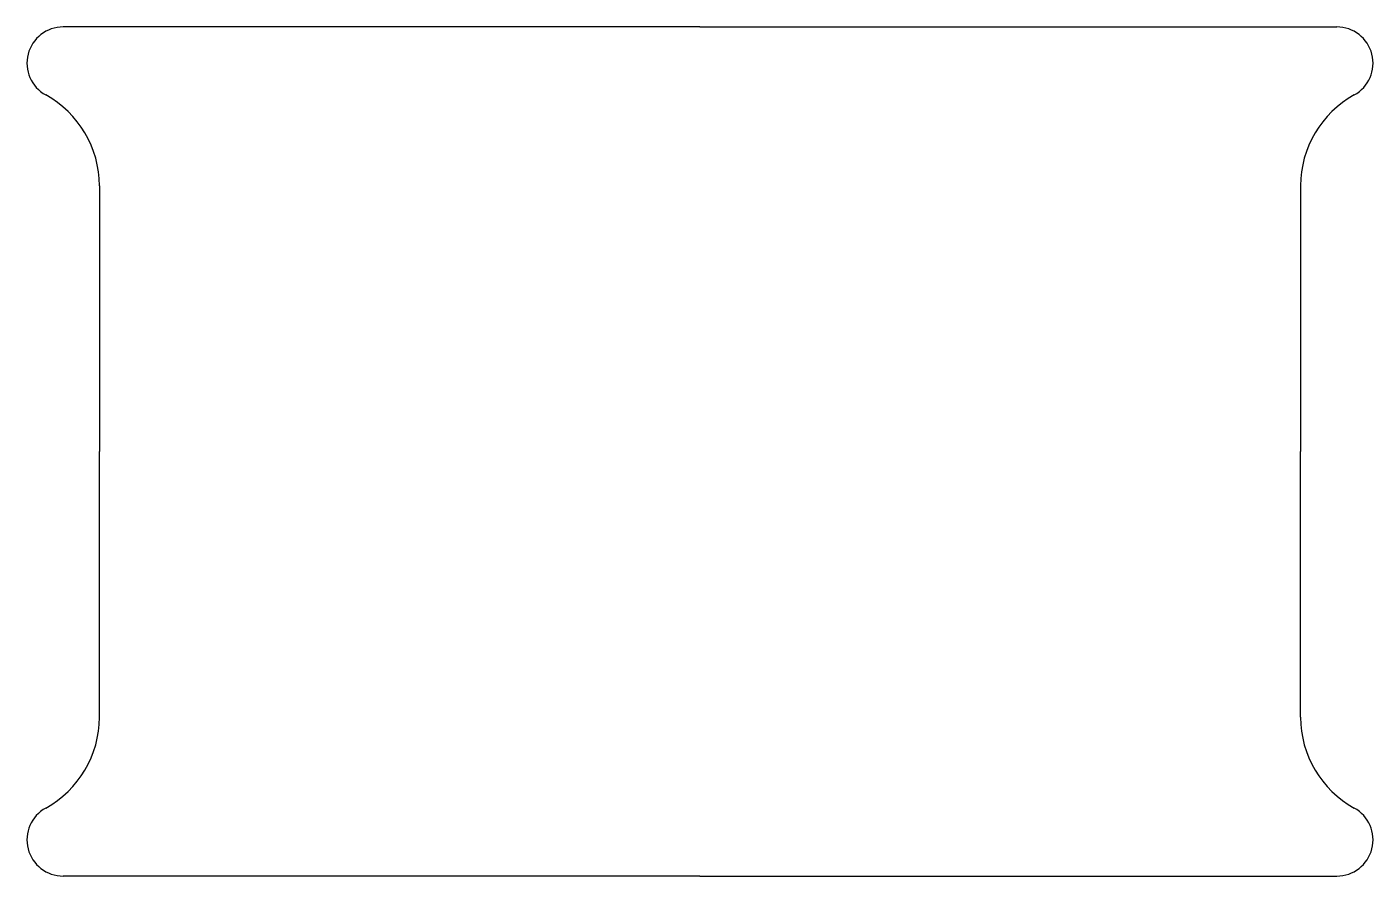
# Model space of a CAD drawing. Header units: millimetres. Extents: x 12 to 142, y -106 to -24.
import ezdxf

# ---------------------------------------------------------------- set-up
doc = ezdxf.new("R2010")
doc.units = ezdxf.units.MM
doc.layers.add('Compound', color=7, linetype='CONTINUOUS')

msp = doc.modelspace()

# ---------------------------------------------------------------- linework, layer by layer
at = {"layer": 'Compound'}
for p, q in [((76.58, -24.46), (15.08, -24.46)), ((76.58, -24.46), (138.08, -24.46)), ((18.58, -39.7922), (18.58, -65.46)), ((134.58, -39.7922), (134.58, -65.46)), ((18.58, -91.1278), (18.58, -65.46)), ((134.58, -91.1278), (134.58, -65.46)), ((76.58, -106.46), (15.08, -106.46)), ((76.58, -106.46), (138.08, -106.46))]:
    msp.add_line(p, q, dxfattribs=at)
for centre, radius, start, end in [((15.08, -27.96), 3.5, 90, -118.782), ((138.08, -27.96), 3.5, -61.2178, 90), ((8.58, -39.7922), 10, 0, 61.2178), ((144.58, -39.7922), 10, 118.782, 180), ((8.58, -91.1278), 10, -61.2178, 0), ((144.58, -91.1278), 10, 180, -118.782), ((15.08, -102.96), 3.5, 118.782, -90), ((138.08, -102.96), 3.5, -90, 61.2178)]:
    msp.add_arc(centre, radius, start, end, dxfattribs=at)

doc.saveas('drawing.dxf')
